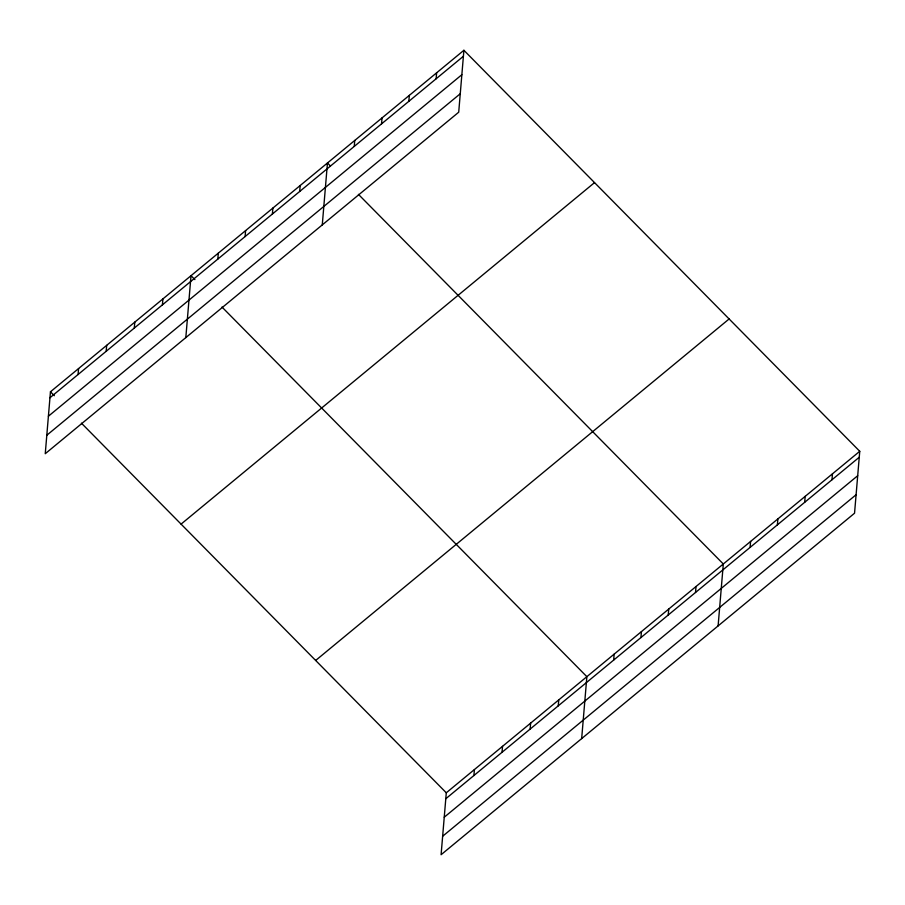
<?xml version="1.0" encoding="UTF-8"?>
<svg xmlns="http://www.w3.org/2000/svg" width="905" height="905" viewBox="0 0 905 905"><rect width="100%" height="100%" fill="white"/><g stroke="black" fill="none" stroke-linecap="round" stroke-linejoin="round"><path stroke-width="1.36" d="M463.903 50.295L50.454 391.786L45.25 453.71L458.711 112.209L463.903 50.295L859.75 451.29L854.546 513.214L441.097 854.705L446.289 792.791L859.75 451.29M78.068 374.534L78.565 368.573M106.179 351.31L106.677 345.348M134.291 328.085L134.8 322.123M162.414 304.861L162.911 298.899M185.819 337.599L191.023 275.686L194.892 279.6M217.811 259.101L218.309 253.14M245.097 236.567L245.606 230.605M272.382 214.021L272.891 208.071M299.679 191.487L300.177 185.525M322.271 224.904L327.463 162.991L330.37 165.932M354.251 146.406L354.749 140.445M381.537 123.872L382.046 117.91M408.822 101.326L409.332 95.376M436.12 78.792L436.617 72.83M473.915 775.528L474.412 769.567M502.026 752.304L502.524 746.342M530.138 729.079L530.635 723.118M558.249 705.855L558.758 699.904M581.666 738.593L586.87 676.68L221.985 307.044M613.658 660.096L614.156 654.134M640.944 637.561L641.441 631.6M668.229 615.015L668.738 609.065M695.526 592.481L696.024 586.519M718.106 625.898L723.31 563.985L358.425 194.36M750.098 547.401L750.596 541.439M777.384 524.866L777.881 518.904M804.669 502.332L805.179 496.37M831.967 479.786L832.464 473.824M49.945 397.748L463.405 56.257M48.395 416.221L461.855 74.719M46.8 435.248L460.26 93.747M181.079 524.119L594.528 182.618M315.664 660.458L729.125 318.956M445.792 798.742L859.252 457.251M444.242 817.215L857.702 475.713M442.647 836.243L856.096 494.741M50.454 391.786L54.323 395.711M81.416 423.155L446.289 792.791"/></g></svg>
